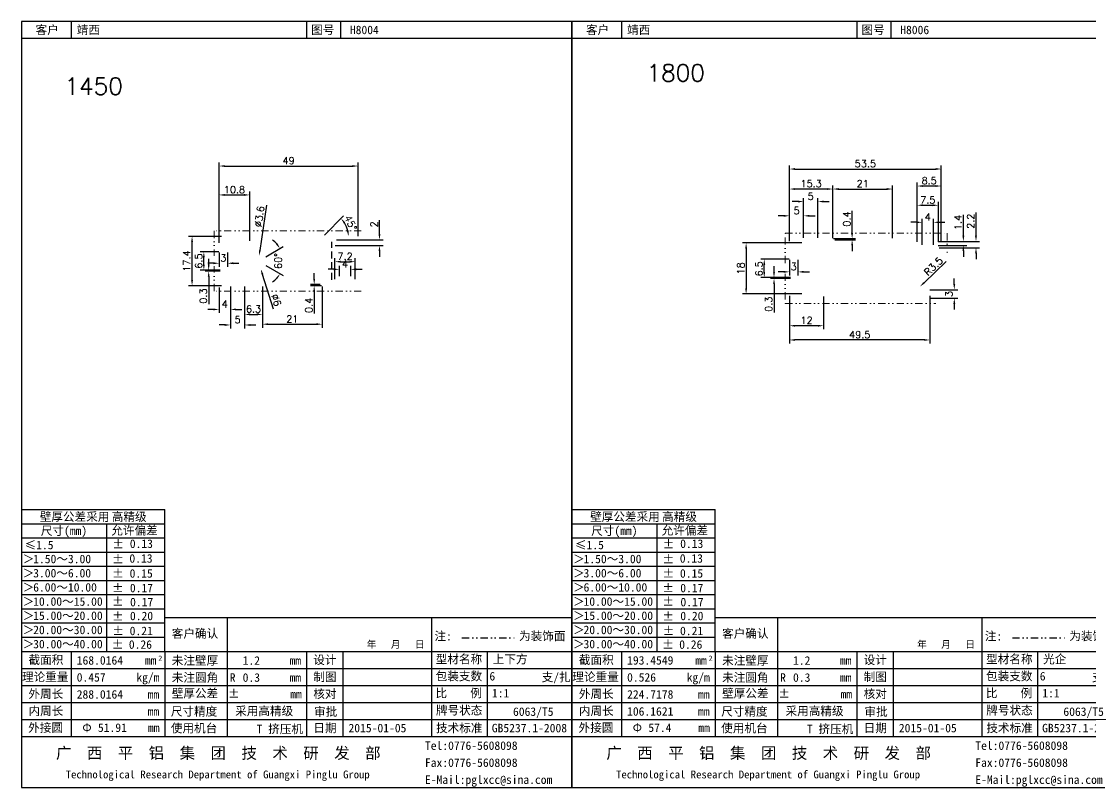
# Model space of a CAD drawing. Header units: millimetres. Extents: x -691 to 1378, y -267 to 296.
# Drawn here: x 20.2 to 397.1, y -266.6 to 3.5 of the extents above; entities that cross this region are included whole.
import ezdxf

# ---------------------------------------------------------------- set-up
doc = ezdxf.new("R2010")
doc.units = ezdxf.units.MM
doc.header["$MEASUREMENT"] = 0
doc.linetypes.add('DASHED', pattern=[0.75, 0.5, -0.25])
doc.linetypes.add('DIVIDEX2', pattern=[63.5, 25.4, -12.7, 0, -12.7, 0, -12.7])
doc.layers.add('DIM', color=1, linetype='Continuous')
doc.layers.add('图层1', color=4, linetype='DIVIDEX2', lineweight=15)
doc.styles.add('LT2.5', font='SimSun.ttf', dxfattribs={"height": 2.5})
doc.styles.add('LT3', font='SimSun.ttf', dxfattribs={"height": 3})
doc.styles.add('LT4', font='SimSun.ttf', dxfattribs={"height": 4})
doc.styles.get("Standard").update_dxf_attribs({"font": 'txt', "bigfont": 'gbcbig.shx'})
doc.dimstyles.new('ISO-25', dxfattribs={"dimtxt": 2.5, "dimasz": 2, "dimexe": 1.25, "dimexo": 0.625, "dimtad": 1, "dimdsep": 46, "dimtxsty": 'Standard', "dimcen": 0, "dimadec": 0, "dimazin": 0, "dimtfac": 1, "dimtofl": 0, "dimtmove": 0, "dimatfit": 3, "dimfxl": 1, "dimarcsym": 0})

# ---------------------------------------------------------------- blocks, each defined once
blk = doc.blocks.new('1')
for p, q in [((195.97, 278.63), (1.97, 278.63)), ((1.97, 278.63), (1.97, 8.51)), ((19.47, 278.63), (19.47, 272.63)), ((102.47, 278.63), (102.47, 272.63)), ((114.43, 278.63), (114.43, 272.63)), ((195.97, 8.51), (195.97, 278.63)), ((195.97, 272.63), (1.97, 272.63)), ((52.47, 68.51), (195.97, 68.51)), ((74.47, 68.51), (74.47, 26.51)), ((146.47, 68.51), (146.47, 26.51)), ((1.97, 56.51), (195.97, 56.51)), ((19.47, 56.51), (19.47, 26.51)), ((52.47, 56.51), (52.47, 26.51)), ((102.47, 56.51), (102.47, 26.51)), ((115.27, 56.51), (115.27, 26.51)), ((166.13, 56.51), (166.13, 26.51)), ((1.97, 50.51), (195.97, 50.51)), ((1.97, 44.51), (195.97, 44.51)), ((1.97, 38.51), (195.97, 38.51)), ((1.97, 32.51), (195.97, 32.51)), ((1.97, 26.51), (195.97, 26.51)), ((1.97, 8.51), (195.97, 8.51))]:
    blk.add_line(p, q)
at = {"ltscale": 0.1}
for p, q in [((1.96, 106.55), (52.47, 106.55)), ((52.47, 56.55), (52.47, 106.55)), ((1.96, 101.55), (52.47, 101.55)), ((31.98, 101.55), (31.98, 56.55)), ((1.96, 96.55), (52.47, 96.55)), ((1.96, 91.55), (52.47, 91.55)), ((1.96, 86.55), (52.47, 86.55)), ((1.97, 86.55), (52.47, 86.55)), ((1.97, 81.55), (52.47, 81.55)), ((1.97, 76.55), (52.47, 76.55)), ((1.97, 71.55), (52.47, 71.55)), ((1.97, 66.55), (52.47, 66.55)), ((1.97, 61.55), (52.47, 61.55))]:
    blk.add_line(p, q, dxfattribs=at)
at = {"linetype": 'DIVIDEX2', "ltscale": 0.1}
blk.add_line((157.27, 61.3), (175.68, 61.3), dxfattribs=at)
for s, height, style, p in [('客户', 3, 'LT3', (6.97, 274.13)), ('图号', 3, 'LT3', (104.1, 274.13)), ('客户确认', 3, 'LT3', (54.97, 61.32)), ('年   月   日', 2.5, 'LT3', (123.69, 57.75)), ('截面积', 3, 'LT3', (4.47, 52.05)), ('mm', 3, 'LT3', (45.47, 51.88)), ('2', 1.8, 'LT3', (50.23, 53.25)), ('未注壁厚', 3, 'LT3', (54.97, 51.82)), ('mm', 3, 'LT3', (96.47, 51.82)), ('设计', 3, 'LT3', (104.87, 52.05)), ('型材名称', 3, 'LT3', (148.02, 52.29)), ('理论重量', 3, 'LT3', (2.17, 46.05)), ('kg/m', 3, 'LT3', (42.47, 45.88)), ('未注圆角', 3, 'LT3', (54.97, 45.82)), ('制图', 3, 'LT3', (104.87, 46.05)), ('包装支数', 3, 'LT3', (148, 46.29)), ('R', 3, 'LT3', (75.4, 45.82)), ('mm', 3, 'LT3', (96.47, 45.82)), ('外周长', 3, 'LT3', (4.47, 40.05)), ('mm', 3, 'LT3', (46.47, 39.88)), ('壁厚公差', 3, 'LT3', (54.97, 40.26)), ('核对', 3, 'LT3', (104.87, 40.05)), ('比    例', 3, 'LT3', (147.95, 40.32)), ('牌号状态', 3, 'LT3', (148.09, 34.26)), ('内周长', 3, 'LT3', (4.47, 34.05)), ('mm', 3, 'LT3', (46.47, 33.88)), ('外接圆 ', 3, 'LT3', (4.37, 28.14)), ('Φ', 3, 'LT3', (23.45, 28.14)), ('mm', 3, 'LT3', (46.56, 28.14)), ('使用机台', 3, 'LT3', (54.65, 27.95)), ('日期', 3, 'LT3', (104.87, 28.01)), ('技术标准', 3, 'LT3', (148.12, 28.01)), ('GB5237.1-2008', 3, 'LT3', (167.78, 28.01)), ('广  西  平  铝  集  团  技  术  研  发  部', 4, 'LT4', (14.15, 18.71)), ('Tel:0776-5608098', 3, 'LT3', (144.22, 21.82)), ('Fax:0776-5608098', 3, 'LT3', (144.22, 15.82)), ('Technological Research Department of Guangxi Pinglu Group', 2.7638, 'LT2.5', (17.59, 11.77)), ('E-Mail:pglxcc@sina.com', 3, 'LT3', (144.22, 9.82))]:
    blk.add_text(s, height=height, dxfattribs=dict(style=style)).set_placement(p)
at = {"ltscale": 0.1, "style": 'LT3'}
for s, p in [('壁厚公差采用', (8.44, 102.49)), ('高精级', (33.83, 102.49)), ('尺寸(mm)', (8.8, 97.57)), ('允许偏差', (33.65, 97.67)), ('≤1.5', (3.1, 92.55)), ('±', (34.03, 92.82)), ('0.13', (40.18, 93)), ('1.50～3.00', (6.12, 87.62)), ('±', (33.98, 87.55)), ('0.13', (40.05, 87.81)), ('3.00～6.00', (6.12, 82.62)), ('±', (33.96, 82.53)), ('0.15', (40.12, 82.52)), ('6.00～10.00', (6.12, 77.62)), ('±', (33.91, 77.4)), ('0.17', (40.21, 77.39)), ('10.00～15.00', (6.12, 72.62)), ('±', (33.94, 72.61)), ('0.17', (40.28, 72.42)), ('15.00～20.00', (6.12, 67.62)), ('±', (33.92, 67.39)), ('0.20', (40.23, 67.53)), ('20.00～30.00', (6.12, 62.62)), ('±', (34, 62.3)), ('0.21', (40.14, 62.27)), ('30.00～40.00', (6.12, 57.62)), ('±', (33.86, 57.47)), ('0.26', (39.84, 57.46)), ('注:', (147.57, 60.4)), ('为装饰面', (177.39, 60.44)), ('支/扎', (185.36, 45.95)), ('±', (74.8, 40.17)), ('mm', (96.71, 39.96)), ('尺寸精度', (54.64, 33.87)), ('采用高精级', (77.32, 34.01)), ('审批', (105.14, 33.78)), ('6063/T5', (175.26, 33.8)), ('T 挤压机', (84.88, 27.67))]:
    blk.add_text(s, height=3, dxfattribs=at).set_placement(p)
for p in [(2.94, 91.22), (2.94, 86.22), (2.94, 81.22), (2.94, 76.22), (2.94, 71.22), (2.94, 66.22), (2.94, 61.22)]:
    blk.add_text('∧', height=3, rotation=270, dxfattribs=at).set_placement(p)
at = {"style": 'LT3', "flags": 12}
for tag, p in [('客户', (21.47, 274.13)), ('图号', (117.75, 274.13)), ('截面积', (21.47, 51.88)), ('未注壁厚', (79.97, 51.82)), ('设计', (117.27, 52.05)), ('型材名称', (168.13, 52.29)), ('理论重量', (21.47, 45.88)), ('未注圆角', (79.97, 45.82)), ('制图', (117.27, 46.05)), ('包装支数', (166.95, 46.29)), ('外周长', (21.47, 39.88)), ('壁厚公差', (79.97, 40.05)), ('核对', (117.27, 40.05)), ('比例', (167.83, 40.32)), ('内周长', (21.47, 33.88)), ('审批', (117.27, 33.86)), ('外接圆D', (28.95, 28.14)), ('使用机台', (74.87, 27.74)), ('日期', (117.27, 28.01))]:
    blk.add_attdef(tag, p, '', height=3, dxfattribs=at)
blk = doc.blocks.new('*D82')
at = {"layer": 'Defpoints', "color": 0, "transparency": 16777216}
for p in [(80.33, -72.27), (91.33, -72.27), (91.33, -89.67)]:
    blk.add_point(p, dxfattribs=at)
at = {"layer": 'DIM', "color": 0, "lineweight": -2, "transparency": 16777216}
for p, q in [((90.7, -72.27), (79.08, -72.27)), ((80.33, -87.67), (80.33, -74.27)), ((90.7, -89.67), (79.08, -89.67))]:
    blk.add_line(p, q, dxfattribs=at)
at = {"layer": 'DIM', "color": 0, "transparency": 16777216}
for points in [[(80, -74.27), (80.67, -74.27), (80.33, -72.27)], [(80, -87.67), (80.67, -87.67), (80.33, -89.67)]]:
    blk.add_solid(points, dxfattribs=at)
at = {"layer": 'DIM', "color": 0, "transparency": 16777216, "insert": (78.46, -80.97), "char_height": 2.5, "attachment_point": 5, "rotation": 90}
blk.add_mtext('17.4', dxfattribs=at)
blk = doc.blocks.new('*D83')
at = {"layer": 'Defpoints', "color": 0, "transparency": 16777216}
for p in [(138.86, -47.48), (89.86, -75.12), (138.86, -72.87)]:
    blk.add_point(p, dxfattribs=at)
at = {"layer": 'DIM', "color": 0, "lineweight": -2, "transparency": 16777216}
for p, q in [((89.86, -74.5), (89.86, -46.23)), ((91.86, -47.48), (136.86, -47.48)), ((138.86, -72.25), (138.86, -46.23))]:
    blk.add_line(p, q, dxfattribs=at)
at = {"layer": 'DIM', "color": 0, "transparency": 16777216}
for points in [[(91.86, -47.15), (91.86, -47.81), (89.86, -47.48)], [(136.86, -47.15), (136.86, -47.81), (138.86, -47.48)]]:
    blk.add_solid(points, dxfattribs=at)
at = {"layer": 'DIM', "color": 0, "transparency": 16777216, "insert": (114.36, -45.61), "char_height": 2.5, "attachment_point": 5}
blk.add_mtext('49', dxfattribs=at)
blk = doc.blocks.new('*D84')
at = {"layer": 'Defpoints', "color": 0, "transparency": 16777216}
for p in [(100.66, -57.67), (89.86, -74.5), (100.66, -74.5)]:
    blk.add_point(p, dxfattribs=at)
at = {"layer": 'DIM', "color": 0, "lineweight": -2, "transparency": 16777216}
for p, q in [((89.86, -73.87), (89.86, -56.42)), ((100.66, -73.87), (100.66, -56.42)), ((91.86, -57.67), (98.66, -57.67))]:
    blk.add_line(p, q, dxfattribs=at)
at = {"layer": 'DIM', "color": 0, "transparency": 16777216}
for points in [[(91.86, -57.34), (91.86, -58), (89.86, -57.67)], [(98.66, -57.34), (98.66, -58), (100.66, -57.67)]]:
    blk.add_solid(points, dxfattribs=at)
at = {"layer": 'DIM', "color": 0, "transparency": 16777216, "insert": (95.26, -55.8), "char_height": 2.5, "attachment_point": 5}
blk.add_mtext('10.8', dxfattribs=at)
blk = doc.blocks.new('*D85')
at = {"layer": 'Defpoints', "color": 0, "transparency": 16777216}
for p in [(84.49, -77.72), (90.36, -77.72), (90.36, -84.22)]:
    blk.add_point(p, dxfattribs=at)
at = {"layer": 'DIM', "color": 0, "lineweight": -2, "transparency": 16777216}
for p, q in [((89.73, -77.72), (83.24, -77.72)), ((84.49, -82.22), (84.49, -79.72)), ((89.73, -84.22), (83.24, -84.22))]:
    blk.add_line(p, q, dxfattribs=at)
at = {"layer": 'DIM', "color": 0, "transparency": 16777216}
for points in [[(84.16, -79.72), (84.82, -79.72), (84.49, -77.72)], [(84.16, -82.22), (84.82, -82.22), (84.49, -84.22)]]:
    blk.add_solid(points, dxfattribs=at)
at = {"layer": 'DIM', "color": 0, "transparency": 16777216, "insert": (82.62, -80.97), "char_height": 2.5, "attachment_point": 5, "rotation": 90}
blk.add_mtext('6.5', dxfattribs=at)
blk = doc.blocks.new('*D86')
at = {"layer": 'Defpoints', "color": 0, "transparency": 16777216}
for p in [(89.86, -89.67), (93.86, -89.37), (93.86, -98.03)]:
    blk.add_point(p, dxfattribs=at)
at = {"layer": 'DIM', "color": 0, "lineweight": -2, "transparency": 16777216}
for p, q in [((89.86, -90.3), (89.86, -99.28)), ((93.86, -90), (93.86, -99.28)), ((87.86, -98.03), (85.86, -98.03)), ((95.86, -98.03), (97.86, -98.03))]:
    blk.add_line(p, q, dxfattribs=at)
at = {"layer": 'DIM', "color": 0, "transparency": 16777216}
for points in [[(87.86, -97.7), (87.86, -98.36), (89.86, -98.03)], [(95.86, -97.7), (95.86, -98.36), (93.86, -98.03)]]:
    blk.add_solid(points, dxfattribs=at)
at = {"layer": 'DIM', "color": 0, "transparency": 16777216, "insert": (91.86, -96.16), "char_height": 2.5, "attachment_point": 5}
blk.add_mtext('4', dxfattribs=at)
blk = doc.blocks.new('*D87')
at = {"layer": 'Defpoints', "color": 0, "transparency": 16777216}
for p in [(93.86, -89.37), (98.86, -89.37), (98.86, -103.51)]:
    blk.add_point(p, dxfattribs=at)
at = {"layer": 'DIM', "color": 0, "lineweight": -2, "transparency": 16777216}
for p, q in [((93.86, -90), (93.86, -104.76)), ((98.86, -90), (98.86, -104.76)), ((91.86, -103.51), (89.86, -103.51)), ((100.86, -103.51), (102.86, -103.51))]:
    blk.add_line(p, q, dxfattribs=at)
at = {"layer": 'DIM', "color": 0, "transparency": 16777216}
for points in [[(91.86, -103.18), (91.86, -103.85), (93.86, -103.51)], [(100.86, -103.18), (100.86, -103.85), (98.86, -103.51)]]:
    blk.add_solid(points, dxfattribs=at)
at = {"layer": 'DIM', "color": 0, "transparency": 16777216, "insert": (96.36, -101.64), "char_height": 2.5, "attachment_point": 5}
blk.add_mtext('5', dxfattribs=at)
blk = doc.blocks.new('*D88')
at = {"layer": 'Defpoints', "color": 0, "transparency": 16777216}
for p in [(98.86, -89.37), (105.16, -89.27), (105.16, -99.79)]:
    blk.add_point(p, dxfattribs=at)
at = {"layer": 'DIM', "color": 0, "lineweight": -2, "transparency": 16777216}
for p, q in [((98.86, -90), (98.86, -101.04)), ((105.16, -89.9), (105.16, -101.04)), ((100.86, -99.79), (103.16, -99.79))]:
    blk.add_line(p, q, dxfattribs=at)
at = {"layer": 'DIM', "color": 0, "transparency": 16777216}
for points in [[(100.86, -99.46), (100.86, -100.13), (98.86, -99.79)], [(103.16, -99.46), (103.16, -100.13), (105.16, -99.79)]]:
    blk.add_solid(points, dxfattribs=at)
at = {"layer": 'DIM', "color": 0, "transparency": 16777216, "insert": (102.01, -97.92), "char_height": 2.5, "attachment_point": 5}
blk.add_mtext('6.3', dxfattribs=at)
blk = doc.blocks.new('*D89')
at = {"layer": 'Defpoints', "color": 0, "transparency": 16777216}
for p in [(105.16, -89.27), (126.16, -89.27), (126.16, -103.24)]:
    blk.add_point(p, dxfattribs=at)
at = {"layer": 'DIM', "color": 0, "lineweight": -2, "transparency": 16777216}
for p, q in [((105.16, -89.9), (105.16, -104.49)), ((126.16, -89.9), (126.16, -104.49)), ((107.16, -103.24), (124.16, -103.24))]:
    blk.add_line(p, q, dxfattribs=at)
at = {"layer": 'DIM', "color": 0, "transparency": 16777216}
for points in [[(107.16, -102.9), (107.16, -103.57), (105.16, -103.24)], [(124.16, -102.9), (124.16, -103.57), (126.16, -103.24)]]:
    blk.add_solid(points, dxfattribs=at)
at = {"layer": 'DIM', "color": 0, "transparency": 16777216, "insert": (115.66, -101.36), "char_height": 2.5, "attachment_point": 5}
blk.add_mtext('21', dxfattribs=at)
blk = doc.blocks.new('*D90')
at = {"layer": 'Defpoints', "color": 0, "transparency": 16777216}
for p in [(123.38, -89.67), (126.16, -89.27), (126.56, -89.67)]:
    blk.add_point(p, dxfattribs=at)
at = {"layer": 'DIM', "color": 0, "lineweight": -2, "transparency": 16777216}
for p, q in [((123.38, -87.27), (123.38, -85.27)), ((125.53, -89.27), (122.13, -89.27)), ((125.93, -89.67), (122.13, -89.67)), ((123.38, -91.67), (123.38, -99.51))]:
    blk.add_line(p, q, dxfattribs=at)
at = {"layer": 'DIM', "color": 0, "transparency": 16777216}
for points in [[(123.05, -87.27), (123.71, -87.27), (123.38, -89.27)], [(123.05, -91.67), (123.71, -91.67), (123.38, -89.67)]]:
    blk.add_solid(points, dxfattribs=at)
at = {"layer": 'DIM', "color": 0, "transparency": 16777216, "insert": (121.5, -96.59), "char_height": 2.5, "attachment_point": 5, "rotation": 90}
blk.add_mtext('0.4', dxfattribs=at)
blk = doc.blocks.new('*D91')
at = {"layer": 'Defpoints', "color": 0, "transparency": 16777216}
for p in [(135.16, -69.97), (126.16, -72.67), (126.56, -72.27), (126.56, -72.27), (138.56, -72.27)]:
    blk.add_point(p, dxfattribs=at)
at = {"layer": 'DIM', "color": 0, "lineweight": -2, "transparency": 16777216}
blk.add_line((127, -71.83), (133.73, -65.09), dxfattribs=at)
blk.add_arc((126.56, -72.27), 8.9, 12.8986, 32.1014, dxfattribs=at)
at = {"layer": 'DIM', "color": 0, "transparency": 16777216}
for points in [[(133.84, -67.75), (134.36, -67.33), (132.85, -65.98)], [(135.57, -70.25), (134.9, -70.32), (135.46, -72.27)]]:
    blk.add_solid(points, dxfattribs=at)
at = {"layer": 'DIM', "color": 0, "transparency": 16777216, "insert": (136.24, -67.55), "char_height": 2.5, "attachment_point": 5, "rotation": 296.0063}
blk.add_mtext('45°', dxfattribs=at)
blk = doc.blocks.new('*D92')
at = {"layer": 'Defpoints', "color": 0, "transparency": 16777216}
for p in [(137.86, -81.2), (130.66, -87.97), (137.86, -87.97)]:
    blk.add_point(p, dxfattribs=at)
at = {"layer": 'DIM', "color": 0, "lineweight": -2, "transparency": 16777216}
for p, q in [((130.66, -87.35), (130.66, -79.95)), ((132.66, -81.2), (135.86, -81.2)), ((137.86, -87.35), (137.86, -79.95))]:
    blk.add_line(p, q, dxfattribs=at)
at = {"layer": 'DIM', "color": 0, "transparency": 16777216}
for points in [[(132.66, -80.87), (132.66, -81.54), (130.66, -81.2)], [(135.86, -80.87), (135.86, -81.54), (137.86, -81.2)]]:
    blk.add_solid(points, dxfattribs=at)
at = {"layer": 'DIM', "color": 0, "transparency": 16777216, "insert": (134.26, -79.33), "char_height": 2.5, "attachment_point": 5}
blk.add_mtext('7.2', dxfattribs=at)
blk = doc.blocks.new('*D93')
at = {"layer": 'Defpoints', "color": 0, "transparency": 16777216}
for p in [(136.26, -83.89), (132.26, -86.87), (136.26, -86.87)]:
    blk.add_point(p, dxfattribs=at)
at = {"layer": 'DIM', "color": 0, "lineweight": -2, "transparency": 16777216}
for p, q in [((132.26, -86.25), (132.26, -82.64)), ((136.26, -86.25), (136.26, -82.64)), ((130.26, -83.89), (128.26, -83.89)), ((138.26, -83.89), (140.26, -83.89))]:
    blk.add_line(p, q, dxfattribs=at)
at = {"layer": 'DIM', "color": 0, "transparency": 16777216}
for points in [[(130.26, -83.55), (130.26, -84.22), (132.26, -83.89)], [(138.26, -83.55), (138.26, -84.22), (136.26, -83.89)]]:
    blk.add_solid(points, dxfattribs=at)
at = {"layer": 'DIM', "color": 0, "transparency": 16777216, "insert": (134.26, -82.01), "char_height": 2.5, "attachment_point": 5}
blk.add_mtext('4', dxfattribs=at)
blk = doc.blocks.new('*D94')
at = {"layer": 'Defpoints', "color": 0, "transparency": 16777216}
for p in [(295.92, -74.57), (275.63, -92.57), (295.92, -92.57)]:
    blk.add_point(p, dxfattribs=at)
at = {"layer": 'DIM', "color": 0, "lineweight": -2, "transparency": 16777216}
for p, q in [((295.3, -74.57), (274.38, -74.57)), ((275.63, -76.57), (275.63, -90.57)), ((295.3, -92.57), (274.38, -92.57))]:
    blk.add_line(p, q, dxfattribs=at)
at = {"layer": 'DIM', "color": 0, "transparency": 16777216}
for points in [[(275.3, -76.57), (275.97, -76.57), (275.63, -74.57)], [(275.3, -90.57), (275.97, -90.57), (275.63, -92.57)]]:
    blk.add_solid(points, dxfattribs=at)
at = {"layer": 'DIM', "color": 0, "transparency": 16777216, "insert": (273.76, -83.57), "char_height": 2.5, "attachment_point": 5, "rotation": 90}
blk.add_mtext('18', dxfattribs=at)
blk = doc.blocks.new('*D95')
at = {"layer": 'Defpoints', "color": 0, "transparency": 16777216}
for p in [(282.02, -80.32), (291.42, -80.32), (291.42, -86.82)]:
    blk.add_point(p, dxfattribs=at)
at = {"layer": 'DIM', "color": 0, "lineweight": -2, "transparency": 16777216}
for p, q in [((290.8, -80.32), (280.77, -80.32)), ((282.02, -84.82), (282.02, -82.32)), ((290.8, -86.82), (280.77, -86.82))]:
    blk.add_line(p, q, dxfattribs=at)
at = {"layer": 'DIM', "color": 0, "transparency": 16777216}
for points in [[(281.69, -82.32), (282.36, -82.32), (282.02, -80.32)], [(281.69, -84.82), (282.36, -84.82), (282.02, -86.82)]]:
    blk.add_solid(points, dxfattribs=at)
at = {"layer": 'DIM', "color": 0, "transparency": 16777216, "insert": (280.15, -83.7), "char_height": 2.5, "attachment_point": 5, "rotation": 90}
blk.add_mtext('6.5', dxfattribs=at)
blk = doc.blocks.new('*D96')
at = {"layer": 'Defpoints', "color": 0, "transparency": 16777216}
for p in [(344.42, -48.53), (290.92, -74.57), (344.42, -74.57)]:
    blk.add_point(p, dxfattribs=at)
at = {"layer": 'DIM', "color": 0, "lineweight": -2, "transparency": 16777216}
for p, q in [((290.92, -73.95), (290.92, -47.28)), ((292.92, -48.53), (342.42, -48.53)), ((344.42, -73.95), (344.42, -47.28))]:
    blk.add_line(p, q, dxfattribs=at)
at = {"layer": 'DIM', "color": 0, "transparency": 16777216}
for points in [[(292.92, -48.19), (292.92, -48.86), (290.92, -48.53)], [(342.42, -48.19), (342.42, -48.86), (344.42, -48.53)]]:
    blk.add_solid(points, dxfattribs=at)
at = {"layer": 'DIM', "color": 0, "transparency": 16777216, "insert": (317.67, -46.65), "char_height": 2.5, "attachment_point": 5}
blk.add_mtext('53.5', dxfattribs=at)
blk = doc.blocks.new('*D97')
at = {"layer": 'Defpoints', "color": 0, "transparency": 16777216}
for p in [(343.42, -61.31), (335.92, -74.77), (343.42, -74.77)]:
    blk.add_point(p, dxfattribs=at)
at = {"layer": 'DIM', "color": 0, "lineweight": -2, "transparency": 16777216}
for p, q in [((335.92, -74.15), (335.92, -60.06)), ((343.42, -74.15), (343.42, -60.06)), ((337.92, -61.31), (341.42, -61.31))]:
    blk.add_line(p, q, dxfattribs=at)
at = {"layer": 'DIM', "color": 0, "transparency": 16777216}
for points in [[(337.92, -60.98), (337.92, -61.64), (335.92, -61.31)], [(341.42, -60.98), (341.42, -61.64), (343.42, -61.31)]]:
    blk.add_solid(points, dxfattribs=at)
at = {"layer": 'DIM', "color": 0, "transparency": 16777216, "insert": (339.67, -59.44), "char_height": 2.5, "attachment_point": 5}
blk.add_mtext('7.5', dxfattribs=at)
blk = doc.blocks.new('*D98')
at = {"layer": 'Defpoints', "color": 0, "transparency": 16777216}
for p in [(341.67, -67.32), (337.67, -75.87), (341.67, -75.87)]:
    blk.add_point(p, dxfattribs=at)
at = {"layer": 'DIM', "color": 0, "lineweight": -2, "transparency": 16777216}
for p, q in [((335.67, -67.32), (333.67, -67.32)), ((337.67, -75.25), (337.67, -66.07)), ((341.67, -75.25), (341.67, -66.07)), ((343.67, -67.32), (345.67, -67.32))]:
    blk.add_line(p, q, dxfattribs=at)
at = {"layer": 'DIM', "color": 0, "transparency": 16777216}
for points in [[(335.67, -66.98), (335.67, -67.65), (337.67, -67.32)], [(343.67, -66.98), (343.67, -67.65), (341.67, -67.32)]]:
    blk.add_solid(points, dxfattribs=at)
at = {"layer": 'DIM', "color": 0, "transparency": 16777216, "insert": (339.67, -65.44), "char_height": 2.5, "attachment_point": 5}
blk.add_mtext('4', dxfattribs=at)
blk = doc.blocks.new('*D99')
at = {"layer": 'Defpoints', "color": 0, "transparency": 16777216}
for p in [(342.75, -74.07), (352.21, -74.07), (342.75, -75.47)]:
    blk.add_point(p, dxfattribs=at)
at = {"layer": 'DIM', "color": 0, "lineweight": -2, "transparency": 16777216}
for p, q in [((352.21, -72.07), (352.21, -64.65)), ((343.37, -74.07), (353.46, -74.07)), ((343.37, -75.47), (353.46, -75.47)), ((352.21, -77.47), (352.21, -79.47))]:
    blk.add_line(p, q, dxfattribs=at)
at = {"layer": 'DIM', "color": 0, "transparency": 16777216}
for points in [[(351.88, -72.07), (352.54, -72.07), (352.21, -74.07)], [(351.88, -77.47), (352.54, -77.47), (352.21, -75.47)]]:
    blk.add_solid(points, dxfattribs=at)
at = {"layer": 'DIM', "color": 0, "transparency": 16777216, "insert": (350.33, -67.36), "char_height": 2.5, "attachment_point": 5, "rotation": 90}
blk.add_mtext('1.4', dxfattribs=at)
blk = doc.blocks.new('*D100')
at = {"layer": 'Defpoints', "color": 0, "transparency": 16777216}
for p in [(343.1, -74.07), (356.67, -74.07), (343.1, -76.27)]:
    blk.add_point(p, dxfattribs=at)
at = {"layer": 'DIM', "color": 0, "lineweight": -2, "transparency": 16777216}
for p, q in [((356.67, -72.07), (356.67, -63.82)), ((343.72, -74.07), (357.92, -74.07)), ((343.72, -76.27), (357.92, -76.27)), ((356.67, -78.27), (356.67, -80.27))]:
    blk.add_line(p, q, dxfattribs=at)
at = {"layer": 'DIM', "color": 0, "transparency": 16777216}
for points in [[(356.33, -72.07), (357, -72.07), (356.67, -74.07)], [(356.33, -78.27), (357, -78.27), (356.67, -76.27)]]:
    blk.add_solid(points, dxfattribs=at)
at = {"layer": 'DIM', "color": 0, "transparency": 16777216, "insert": (354.79, -66.95), "char_height": 2.5, "attachment_point": 5, "rotation": 90}
blk.add_mtext('2.2', dxfattribs=at)
blk = doc.blocks.new('*D101')
at = {"layer": 'Defpoints', "color": 0, "transparency": 16777216}
for p in [(339.77, -91.07), (339.77, -94.07), (349.02, -94.07)]:
    blk.add_point(p, dxfattribs=at)
at = {"layer": 'DIM', "color": 0, "lineweight": -2, "transparency": 16777216}
for p, q in [((349.02, -89.07), (349.02, -87.07)), ((340.4, -91.07), (350.27, -91.07)), ((340.4, -94.07), (350.27, -94.07)), ((349.02, -96.07), (349.02, -98.07))]:
    blk.add_line(p, q, dxfattribs=at)
at = {"layer": 'DIM', "color": 0, "transparency": 16777216}
for points in [[(348.68, -89.07), (349.35, -89.07), (349.02, -91.07)], [(348.68, -96.07), (349.35, -96.07), (349.02, -94.07)]]:
    blk.add_solid(points, dxfattribs=at)
at = {"layer": 'DIM', "color": 0, "transparency": 16777216, "insert": (347.14, -92.57), "char_height": 2.5, "attachment_point": 5, "rotation": 90}
blk.add_mtext('3', dxfattribs=at)
blk = doc.blocks.new('*D102')
at = {"layer": 'Defpoints', "color": 0, "transparency": 16777216}
for p in [(290.92, -92.57), (340.42, -92.57), (290.92, -108.8)]:
    blk.add_point(p, dxfattribs=at)
at = {"layer": 'DIM', "color": 0, "lineweight": -2, "transparency": 16777216}
for p, q in [((290.92, -93.2), (290.92, -110.05)), ((340.42, -93.2), (340.42, -110.05)), ((338.42, -108.8), (292.92, -108.8))]:
    blk.add_line(p, q, dxfattribs=at)
at = {"layer": 'DIM', "color": 0, "transparency": 16777216}
for points in [[(292.92, -108.46), (292.92, -109.13), (290.92, -108.8)], [(338.42, -108.46), (338.42, -109.13), (340.42, -108.8)]]:
    blk.add_solid(points, dxfattribs=at)
at = {"layer": 'DIM', "color": 0, "transparency": 16777216, "insert": (315.67, -106.92), "char_height": 2.5, "attachment_point": 5}
blk.add_mtext('49.5', dxfattribs=at)
blk = doc.blocks.new('*D103')
at = {"layer": 'Defpoints', "color": 0, "transparency": 16777216}
for p in [(290.92, -93.2), (302.92, -92.87), (290.92, -103.79)]:
    blk.add_point(p, dxfattribs=at)
at = {"layer": 'DIM', "color": 0, "lineweight": -2, "transparency": 16777216}
for p, q in [((290.92, -93.82), (290.92, -105.04)), ((302.92, -93.5), (302.92, -105.04)), ((300.92, -103.79), (292.92, -103.79))]:
    blk.add_line(p, q, dxfattribs=at)
at = {"layer": 'DIM', "color": 0, "transparency": 16777216}
for points in [[(292.92, -103.45), (292.92, -104.12), (290.92, -103.79)], [(300.92, -103.45), (300.92, -104.12), (302.92, -103.79)]]:
    blk.add_solid(points, dxfattribs=at)
at = {"layer": 'DIM', "color": 0, "transparency": 16777216, "insert": (296.92, -101.91), "char_height": 2.5, "attachment_point": 5}
blk.add_mtext('12', dxfattribs=at)
blk = doc.blocks.new('*D104')
at = {"layer": 'Defpoints', "color": 0, "transparency": 16777216}
for p in [(295.92, -65.03), (290.92, -73.07), (295.92, -73.37)]:
    blk.add_point(p, dxfattribs=at)
at = {"layer": 'DIM', "color": 0, "lineweight": -2, "transparency": 16777216}
for p, q in [((290.92, -72.45), (290.92, -63.78)), ((295.92, -72.75), (295.92, -63.78)), ((288.92, -65.03), (286.92, -65.03)), ((297.92, -65.03), (299.92, -65.03))]:
    blk.add_line(p, q, dxfattribs=at)
at = {"layer": 'DIM', "color": 0, "transparency": 16777216}
for points in [[(288.92, -64.7), (288.92, -65.37), (290.92, -65.03)], [(297.92, -64.7), (297.92, -65.37), (295.92, -65.03)]]:
    blk.add_solid(points, dxfattribs=at)
at = {"layer": 'DIM', "color": 0, "transparency": 16777216, "insert": (293.42, -63.16), "char_height": 2.5, "attachment_point": 5}
blk.add_mtext('5', dxfattribs=at)
blk = doc.blocks.new('*D105')
at = {"layer": 'Defpoints', "color": 0, "transparency": 16777216}
for p in [(300.92, -60), (295.92, -73.37), (300.92, -73.37)]:
    blk.add_point(p, dxfattribs=at)
at = {"layer": 'DIM', "color": 0, "lineweight": -2, "transparency": 16777216}
for p, q in [((293.92, -60), (291.92, -60)), ((295.92, -72.75), (295.92, -58.75)), ((300.92, -72.75), (300.92, -58.75)), ((302.92, -60), (304.92, -60))]:
    blk.add_line(p, q, dxfattribs=at)
at = {"layer": 'DIM', "color": 0, "transparency": 16777216}
for points in [[(293.92, -59.67), (293.92, -60.33), (295.92, -60)], [(302.92, -59.67), (302.92, -60.33), (300.92, -60)]]:
    blk.add_solid(points, dxfattribs=at)
at = {"layer": 'DIM', "color": 0, "transparency": 16777216, "insert": (298.42, -58.13), "char_height": 2.5, "attachment_point": 5}
blk.add_mtext('5', dxfattribs=at)
blk = doc.blocks.new('*D106')
at = {"layer": 'Defpoints', "color": 0, "transparency": 16777216}
for p in [(290.92, -55.58), (290.92, -73.47), (306.22, -73.47)]:
    blk.add_point(p, dxfattribs=at)
at = {"layer": 'DIM', "color": 0, "lineweight": -2, "transparency": 16777216}
for p, q in [((290.92, -72.85), (290.92, -54.33)), ((304.22, -55.58), (292.92, -55.58)), ((306.22, -72.85), (306.22, -54.33))]:
    blk.add_line(p, q, dxfattribs=at)
at = {"layer": 'DIM', "color": 0, "transparency": 16777216}
for points in [[(292.92, -55.25), (292.92, -55.92), (290.92, -55.58)], [(304.22, -55.25), (304.22, -55.92), (306.22, -55.58)]]:
    blk.add_solid(points, dxfattribs=at)
at = {"layer": 'DIM', "color": 0, "transparency": 16777216, "insert": (298.57, -53.71), "char_height": 2.5, "attachment_point": 5}
blk.add_mtext('15.3', dxfattribs=at)
blk = doc.blocks.new('*D107')
at = {"layer": 'Defpoints', "color": 0, "transparency": 16777216}
for p in [(305.82, -73.07), (306.22, -73.47), (313, -73.07)]:
    blk.add_point(p, dxfattribs=at)
at = {"layer": 'DIM', "color": 0, "lineweight": -2, "transparency": 16777216}
for p, q in [((313, -71.07), (313, -63.24)), ((306.45, -73.07), (314.25, -73.07)), ((306.85, -73.47), (314.25, -73.47)), ((313, -75.47), (313, -77.47))]:
    blk.add_line(p, q, dxfattribs=at)
at = {"layer": 'DIM', "color": 0, "transparency": 16777216}
for points in [[(312.67, -71.07), (313.33, -71.07), (313, -73.07)], [(312.67, -75.47), (313.33, -75.47), (313, -73.47)]]:
    blk.add_solid(points, dxfattribs=at)
at = {"layer": 'DIM', "color": 0, "transparency": 16777216, "insert": (311.13, -66.15), "char_height": 2.5, "attachment_point": 5, "rotation": 90}
blk.add_mtext('0.4', dxfattribs=at)
blk = doc.blocks.new('*D108')
at = {"layer": 'Defpoints', "color": 0, "transparency": 16777216}
for p in [(327.22, -55.58), (306.22, -73.47), (327.22, -73.47)]:
    blk.add_point(p, dxfattribs=at)
at = {"layer": 'DIM', "color": 0, "lineweight": -2, "transparency": 16777216}
for p, q in [((306.22, -72.85), (306.22, -54.33)), ((308.22, -55.58), (325.22, -55.58)), ((327.22, -72.85), (327.22, -54.33))]:
    blk.add_line(p, q, dxfattribs=at)
at = {"layer": 'DIM', "color": 0, "transparency": 16777216}
for points in [[(308.22, -55.25), (308.22, -55.92), (306.22, -55.58)], [(325.22, -55.25), (325.22, -55.92), (327.22, -55.58)]]:
    blk.add_solid(points, dxfattribs=at)
at = {"layer": 'DIM', "color": 0, "transparency": 16777216, "insert": (316.72, -53.71), "char_height": 2.5, "attachment_point": 5}
blk.add_mtext('21', dxfattribs=at)
blk = doc.blocks.new('*D109')
at = {"layer": 'Defpoints', "color": 0, "transparency": 16777216}
for p in [(336.9, -89.99), (339.42, -87.57)]:
    blk.add_point(p, dxfattribs=at)
at = {"layer": 'DIM', "color": 0, "lineweight": -2, "transparency": 16777216}
blk.add_line((346.1, -81.17), (338.34, -88.61), dxfattribs=at)
at = {"layer": 'DIM', "color": 0, "transparency": 16777216}
blk.add_solid([(338.11, -88.37), (338.57, -88.85), (336.9, -89.99)], dxfattribs=at)
at = {"layer": 'DIM', "color": 0, "transparency": 16777216, "insert": (341.65, -82.84), "char_height": 2.5, "attachment_point": 5, "rotation": 43.7691}
blk.add_mtext('R3.5', dxfattribs=at)
blk = doc.blocks.new('*D110')
at = {"layer": 'Defpoints', "color": 0, "transparency": 16777216}
for p in [(335.92, -54.52), (335.92, -74.77), (344.42, -74.67)]:
    blk.add_point(p, dxfattribs=at)
at = {"layer": 'DIM', "color": 0, "lineweight": -2, "transparency": 16777216}
for p, q in [((335.92, -74.15), (335.92, -53.27)), ((342.42, -54.52), (337.92, -54.52)), ((344.42, -74.05), (344.42, -53.27))]:
    blk.add_line(p, q, dxfattribs=at)
at = {"layer": 'DIM', "color": 0, "transparency": 16777216}
for points in [[(337.92, -54.19), (337.92, -54.86), (335.92, -54.52)], [(342.42, -54.19), (342.42, -54.86), (344.42, -54.52)]]:
    blk.add_solid(points, dxfattribs=at)
at = {"layer": 'DIM', "color": 0, "transparency": 16777216, "insert": (340.17, -52.65), "char_height": 2.5, "attachment_point": 5}
blk.add_mtext('8.5', dxfattribs=at)
blk = doc.blocks.new('*D116')
at = {"layer": 'Defpoints', "color": 0, "transparency": 16777216}
for p in [(290.92, -79.97), (293.92, -79.97), (290.92, -84.79)]:
    blk.add_point(p, dxfattribs=at)
at = {"layer": 'DIM', "color": 0, "lineweight": -2, "transparency": 16777216}
for p, q in [((290.92, -80.6), (290.92, -86.04)), ((293.92, -80.6), (293.92, -86.04)), ((288.92, -84.79), (286.92, -84.79)), ((295.92, -84.79), (297.92, -84.79))]:
    blk.add_line(p, q, dxfattribs=at)
at = {"layer": 'DIM', "color": 0, "transparency": 16777216}
for points in [[(288.92, -84.45), (288.92, -85.12), (290.92, -84.79)], [(295.92, -84.45), (295.92, -85.12), (293.92, -84.79)]]:
    blk.add_solid(points, dxfattribs=at)
at = {"layer": 'DIM', "color": 0, "transparency": 16777216, "insert": (292.42, -82.91), "char_height": 2.5, "attachment_point": 5}
blk.add_mtext('3', dxfattribs=at)
blk = doc.blocks.new('*D117')
at = {"layer": 'Defpoints', "color": 0, "transparency": 16777216}
for p in [(89.86, -77.37), (92.86, -77.37), (89.86, -81.75)]:
    blk.add_point(p, dxfattribs=at)
at = {"layer": 'DIM', "color": 0, "lineweight": -2, "transparency": 16777216}
for p, q in [((89.86, -78), (89.86, -83)), ((92.86, -78), (92.86, -83)), ((87.86, -81.75), (85.86, -81.75)), ((94.86, -81.75), (96.86, -81.75))]:
    blk.add_line(p, q, dxfattribs=at)
at = {"layer": 'DIM', "color": 0, "transparency": 16777216}
for points in [[(87.86, -81.41), (87.86, -82.08), (89.86, -81.75)], [(94.86, -81.41), (94.86, -82.08), (92.86, -81.75)]]:
    blk.add_solid(points, dxfattribs=at)
at = {"layer": 'DIM', "color": 0, "transparency": 16777216, "insert": (91.36, -79.87), "char_height": 2.5, "attachment_point": 5}
blk.add_mtext('3', dxfattribs=at)
blk = doc.blocks.new('*D118')
at = {"layer": 'Defpoints', "color": 0, "transparency": 16777216}
for p in [(86.19, -84.52), (90.86, -84.22), (90.86, -84.52)]:
    blk.add_point(p, dxfattribs=at)
at = {"layer": 'DIM', "color": 0, "lineweight": -2, "transparency": 16777216}
for p, q in [((86.19, -82.22), (86.19, -80.22)), ((90.23, -84.22), (84.94, -84.22)), ((90.23, -84.52), (84.94, -84.52)), ((86.19, -86.52), (86.19, -96.23))]:
    blk.add_line(p, q, dxfattribs=at)
at = {"layer": 'DIM', "color": 0, "transparency": 16777216}
for points in [[(85.86, -82.22), (86.53, -82.22), (86.19, -84.22)], [(85.86, -86.52), (86.53, -86.52), (86.19, -84.52)]]:
    blk.add_solid(points, dxfattribs=at)
at = {"layer": 'DIM', "color": 0, "transparency": 16777216, "insert": (84.32, -93.31), "char_height": 2.5, "attachment_point": 5, "rotation": 90}
blk.add_mtext('0.3', dxfattribs=at)
blk = doc.blocks.new('*D119')
at = {"layer": 'Defpoints', "color": 0, "transparency": 16777216}
for p in [(285.47, -87.12), (291.92, -86.82), (291.92, -87.12)]:
    blk.add_point(p, dxfattribs=at)
at = {"layer": 'DIM', "color": 0, "lineweight": -2, "transparency": 16777216}
for p, q in [((285.47, -84.82), (285.47, -82.82)), ((291.3, -86.82), (284.22, -86.82)), ((291.3, -87.12), (284.22, -87.12)), ((285.47, -89.12), (285.47, -99.13))]:
    blk.add_line(p, q, dxfattribs=at)
at = {"layer": 'DIM', "color": 0, "transparency": 16777216}
for points in [[(285.14, -84.82), (285.81, -84.82), (285.47, -86.82)], [(285.14, -89.12), (285.81, -89.12), (285.47, -87.12)]]:
    blk.add_solid(points, dxfattribs=at)
at = {"layer": 'DIM', "color": 0, "transparency": 16777216, "insert": (283.6, -96.21), "char_height": 2.5, "attachment_point": 5, "rotation": 90}
blk.add_mtext('0.3', dxfattribs=at)
blk = doc.blocks.new('*D163')
at = {"layer": 'Defpoints', "color": 0, "transparency": 16777216}
for p in [(130.66, -73.47), (146.39, -73.47), (130.16, -75.47)]:
    blk.add_point(p, dxfattribs=at)
at = {"layer": 'DIM', "color": 0, "lineweight": -2, "transparency": 16777216}
for p, q in [((146.39, -71.47), (146.39, -66.56)), ((131.28, -73.47), (147.64, -73.47)), ((130.78, -75.47), (147.64, -75.47)), ((146.39, -77.47), (146.39, -79.47))]:
    blk.add_line(p, q, dxfattribs=at)
at = {"layer": 'DIM', "color": 0, "transparency": 16777216}
for points in [[(146.06, -71.47), (146.73, -71.47), (146.39, -73.47)], [(146.06, -77.47), (146.73, -77.47), (146.39, -75.47)]]:
    blk.add_solid(points, dxfattribs=at)
at = {"layer": 'DIM', "color": 0, "transparency": 16777216, "insert": (144.52, -68.01), "char_height": 2.5, "attachment_point": 5, "rotation": 90}
blk.add_mtext('2', dxfattribs=at)
blk = doc.blocks.new('*D215')
at = {"layer": 'Defpoints', "color": 0, "transparency": 16777216}
for p in [(103.39, -82.75), (103.92, -79.19)]:
    blk.add_point(p, dxfattribs=at)
at = {"layer": 'DIM', "color": 0, "lineweight": -2, "transparency": 16777216}
blk.add_line((106.55, -61.23), (104.21, -77.21), dxfattribs=at)
at = {"layer": 'DIM', "color": 0, "transparency": 16777216}
blk.add_solid([(103.88, -77.16), (104.54, -77.26), (103.92, -79.19)], dxfattribs=at)
at = {"layer": 'DIM', "color": 0, "transparency": 16777216, "insert": (104.06, -65.29), "char_height": 2.5, "attachment_point": 5, "rotation": 81.6675}
blk.add_mtext('∅3.6', dxfattribs=at)
blk = doc.blocks.new('*D216')
at = {"layer": 'Defpoints', "color": 0, "transparency": 16777216}
for p in [(102.75, -78.11), (104.57, -83.83)]:
    blk.add_point(p, dxfattribs=at)
at = {"layer": 'DIM', "color": 0, "lineweight": -2, "transparency": 16777216}
blk.add_line((109.04, -97.89), (105.17, -85.74), dxfattribs=at)
at = {"layer": 'DIM', "color": 0, "transparency": 16777216}
blk.add_solid([(105.49, -85.64), (104.85, -85.84), (104.57, -83.83)], dxfattribs=at)
at = {"layer": 'DIM', "color": 0, "transparency": 16777216, "insert": (110.01, -94.74), "char_height": 2.5, "attachment_point": 5, "rotation": 287.6618}
blk.add_mtext('∅6', dxfattribs=at)
blk = doc.blocks.new('*D217')
at = {"layer": 'Defpoints', "color": 0, "transparency": 16777216}
for p in [(105.6, -79.85), (105.6, -82.09), (105.78, -79.75), (105.78, -82.2), (112.43, -82.52)]:
    blk.add_point(p, dxfattribs=at)
at = {"layer": 'DIM', "color": 0, "lineweight": -2, "transparency": 16777216}
for p, q in [((106.32, -79.43), (112.45, -75.89)), ((106.32, -82.51), (112.45, -86.05))]:
    blk.add_line(p, q, dxfattribs=at)
for start, end in [(42.8889, 55.7778), (304.2222, 317.1111)]:
    blk.add_arc((103.66, -80.97), 8.91, start, end, dxfattribs=at)
at = {"layer": 'DIM', "color": 0, "transparency": 16777216}
for points in [[(110.45, -74.71), (109.92, -75.11), (111.37, -76.52)], [(109.92, -86.84), (110.45, -87.23), (111.37, -85.43)]]:
    blk.add_solid(points, dxfattribs=at)
at = {"layer": 'DIM', "color": 0, "transparency": 16777216, "insert": (110.69, -80.97), "char_height": 2.5, "attachment_point": 5, "rotation": 90}
blk.add_mtext('60°', dxfattribs=at)

msp = doc.modelspace()

# ---------------------------------------------------------------- linework, layer by layer
at = {"layer": 'DIM', "linetype": 'DASHED', "ltscale": 5}
msp.add_line((129.656, -87.622), (129.656, -74.222), dxfattribs=at)
at = {"layer": '图层1', "ltscale": 0.1}
for p, q in [((139.997, -70.367), (88.173, -70.367)), ((88.173, -70.367), (88.173, -79.15)), ((289.428, -81.719), (289.428, -71.188)), ((289.428, -71.188), (346.48, -71.188)), ((346.48, -71.188), (346.48, -78.131)), ((88.173, -91.577), (88.173, -82.794)), ((289.428, -85.423), (289.428, -95.953)), ((139.997, -91.577), (88.173, -91.577)), ((289.428, -95.953), (342.495, -95.953))]:
    msp.add_line(p, q, dxfattribs=at)

# ---------------------------------------------------------------- block references
ref = msp.add_blockref('1', (18.207, -275.117))
ref.add_attrib('客户', '靖西', (39.676, -0.983), dxfattribs={"height": 3, "style": 'LT3'})
ref.add_attrib('图号', 'H8004', (135.96, -0.983), dxfattribs={"height": 3, "style": 'LT3'})
ref.add_attrib('截面积', '168.0164', (39.676, -223.236), dxfattribs={"height": 3, "style": 'LT3'})
ref.add_attrib('理论重量', '0.457', (39.676, -229.236), dxfattribs={"height": 3, "style": 'LT3'})
ref.add_attrib('外周长', '288.0164', (39.676, -235.236), dxfattribs={"height": 3, "style": 'LT3'})
ref.add_attrib('未注壁厚', '1.2', (98.176, -223.293), dxfattribs={"height": 3, "style": 'LT3'})
ref.add_attrib('未注圆角', '0.3', (98.176, -229.293), dxfattribs={"height": 3, "style": 'LT3'})
ref.add_attrib('外接圆D', '51.91', (47.16, -246.973), dxfattribs={"height": 3, "style": 'LT3'})
ref.add_attrib('日期', '2015-01-05', (135.476, -247.104), dxfattribs={"height": 3, "style": 'LT3'})
ref.add_attrib('比例', '1:1', (186.034, -234.797), dxfattribs={"height": 3, "style": 'LT3'})
ref.add_attrib('型材名称', '上下方', (186.336, -222.826), dxfattribs={"height": 3, "style": 'LT3'})
ref.add_attrib('包装支数', '6', (185.152, -228.826), dxfattribs={"height": 3, "style": 'LT3'})
ref = msp.add_blockref('1', (212.206, -275.117))
ref.add_attrib('客户', '靖西', (233.675, -0.983), dxfattribs={"height": 3, "style": 'LT3'})
ref.add_attrib('图号', 'H8006', (329.959, -0.983), dxfattribs={"height": 3, "style": 'LT3'})
ref.add_attrib('截面积', '193.4549', (233.675, -223.236), dxfattribs={"height": 3, "style": 'LT3'})
ref.add_attrib('理论重量', '0.526', (233.675, -229.236), dxfattribs={"height": 3, "style": 'LT3'})
ref.add_attrib('外周长', '224.7178', (233.675, -235.236), dxfattribs={"height": 3, "style": 'LT3'})
ref.add_attrib('内周长', '106.1621', (233.675, -241.236), dxfattribs={"height": 3, "style": 'LT3'})
ref.add_attrib('未注壁厚', '1.2', (292.175, -223.293), dxfattribs={"height": 3, "style": 'LT3'})
ref.add_attrib('未注圆角', '0.3', (292.175, -229.293), dxfattribs={"height": 3, "style": 'LT3'})
ref.add_attrib('外接圆D', '57.4', (241.16, -246.973), dxfattribs={"height": 3, "style": 'LT3'})
ref.add_attrib('日期', '2015-01-05', (329.475, -247.104), dxfattribs={"height": 3, "style": 'LT3'})
ref.add_attrib('比例', '1:1', (380.033, -234.797), dxfattribs={"height": 3, "style": 'LT3'})
ref.add_attrib('型材名称', '光企', (380.335, -222.826), dxfattribs={"height": 3, "style": 'LT3'})
ref.add_attrib('包装支数', '6', (379.151, -228.826), dxfattribs={"height": 3, "style": 'LT3'})

# ---------------------------------------------------------------- texts
at = {"layer": 'DIM', "char_height": 6, "width": 959.26044, "attachment_point": 1}
for s, insert in [('1800', (240.528, -11.654)), ('1450', (35.37, -16.331))]:
    msp.add_mtext(s, dxfattribs=dict(at, insert=insert))

# ---------------------------------------------------------------- dimensions: what is measured, and where the dimension line sits
at = {"layer": 'DIM'}
for base, p1, p2, picture, middle in [((138.856, -47.481), (89.856, -75.122), (138.856, -72.872), '*D83', (114.356, -45.606)), ((344.425, -48.525), (290.925, -74.571), (344.425, -74.571), '*D96', (317.675, -46.65)), ((290.925, -55.583), (306.225, -73.471), (290.925, -73.471), '*D106', (298.575, -53.708)), ((327.225, -55.583), (306.225, -73.471), (327.225, -73.471), '*D108', (316.725, -53.708)), ((335.925, -54.522), (344.425, -74.671), (335.925, -74.771), '*D110', (340.175, -52.647)), ((100.656, -57.671), (89.856, -74.497), (100.656, -74.497), '*D84', (95.256, -55.796)), ((300.925, -60.002), (295.925, -73.371), (300.925, -73.371), '*D105', (298.425, -58.127)), ((343.425, -61.31), (335.925, -74.771), (343.425, -74.771), '*D97', (339.675, -59.435)), ((295.925, -65.033), (290.925, -73.071), (295.925, -73.371), '*D104', (293.425, -63.158)), ((341.675, -67.316), (337.675, -75.871), (341.675, -75.871), '*D98', (339.675, -65.441)), ((89.856, -81.747), (92.856, -77.372), (89.856, -77.372), '*D117', (91.356, -79.872)), ((137.856, -81.204), (130.656, -87.972), (137.856, -87.972), '*D92', (134.256, -79.329)), ((136.256, -83.886), (132.256, -86.872), (136.256, -86.872), '*D93', (134.256, -82.011)), ((290.925, -84.787), (293.925, -79.971), (290.925, -79.971), '*D116', (292.425, -82.912)), ((93.856, -98.031), (89.856, -89.672), (93.856, -89.372), '*D86', (91.856, -96.156)), ((98.856, -103.512), (93.856, -89.372), (98.856, -89.372), '*D87', (96.356, -101.637)), ((105.156, -99.794), (98.856, -89.372), (105.156, -89.272), '*D88', (102.006, -97.919)), ((290.925, -108.795), (340.425, -92.571), (290.925, -92.571), '*D102', (315.675, -106.92)), ((290.925, -103.788), (302.925, -92.871), (290.925, -93.196), '*D103', (296.925, -101.913))]:
    dim = msp.add_linear_dim(base=base, p1=p1, p2=p2, dimstyle='ISO-25', override={"dimfxl": 1.25}, dxfattribs=at)
    dim.commit()
    dim.dimension.update_dxf_attribs({"geometry": picture, "text_midpoint": middle})
for p1, p2, picture, middle in [((103.395, -82.753), (103.916, -79.191), '*D215', (105.913, -65.561)), ((102.745, -78.113), (104.566, -83.83), '*D216', (108.22, -95.306))]:
    dim = msp.add_diameter_dim_2p(p1=p1, p2=p2, dimstyle='ISO-25', override={"dimfxl": 1.25}, dxfattribs=at)
    dim.commit()
    dim.dimension.update_dxf_attribs({"geometry": picture, "text_midpoint": middle, "dimtype": 163})
for base, p1, p2, picture, middle in [((313.001, -73.071), (306.225, -73.471), (305.825, -73.071), '*D107', (311.126, -66.154)), ((356.667, -74.071), (343.1, -76.271), (343.1, -74.071), '*D100', (354.792, -66.946)), ((146.394, -73.472), (130.156, -75.472), (130.656, -73.472), '*D163', (144.519, -68.014)), ((352.209, -74.071), (342.75, -75.471), (342.75, -74.071), '*D99', (350.334, -67.362)), ((80.333, -72.272), (91.329, -89.672), (91.329, -72.272), '*D82', (78.458, -80.972)), ((275.632, -92.571), (295.925, -74.571), (295.925, -92.571), '*D94', (273.757, -83.571)), ((84.491, -77.722), (90.356, -84.222), (90.356, -77.722), '*D85', (82.616, -80.972)), ((123.379, -89.672), (126.156, -89.272), (126.556, -89.672), '*D90', (121.504, -96.589)), ((349.018, -94.071), (339.775, -91.071), (339.775, -94.071), '*D101', (347.143, -92.571))]:
    dim = msp.add_linear_dim(base=base, p1=p1, p2=p2, angle=90, dimstyle='ISO-25', override={"dimfxl": 1.25}, dxfattribs=at)
    dim.commit()
    dim.dimension.update_dxf_attribs({"geometry": picture, "text_midpoint": middle})
dim = msp.add_angular_dim_2l(base=(135.155, -69.968), line1=((126.556, -72.272), (138.556, -72.272)), line2=((126.156, -72.672), (126.556, -72.272)), dimstyle='ISO-25', override={"dimfxl": 1.25}, dxfattribs=at)
dim.commit()
dim.dimension.update_dxf_attribs({"geometry": '*D91', "text_midpoint": (134.557, -68.368), "dimtype": 162})
dim = msp.add_angular_dim_2l(base=(112.43, -82.519), line1=((105.6, -82.094), (105.777, -82.197)), line2=((105.6, -79.849), (105.777, -79.747)), dimstyle='ISO-25', override={"dimfxl": 1.25}, dxfattribs=at)
dim.commit()
dim.dimension.update_dxf_attribs({"geometry": '*D217', "text_midpoint": (110.69, -80.972)})
for base, p1, p2, picture, middle in [((86.192, -84.522), (90.856, -84.222), (90.856, -84.522), '*D118', (86.192, -93.314)), ((282.023, -80.321), (291.425, -86.821), (291.425, -80.321), '*D95', (282.023, -83.696)), ((285.473, -87.121), (291.925, -86.821), (291.925, -87.121), '*D119', (285.473, -96.209))]:
    dim = msp.add_linear_dim(base=base, p1=p1, p2=p2, angle=90, dimstyle='ISO-25', override={"dimfxl": 1.25}, dxfattribs=at)
    dim.commit()
    dim.dimension.update_dxf_attribs({"geometry": picture, "text_midpoint": middle, "dimtype": 160})
dim = msp.add_radius_dim(center=(339.425, -87.571), mpoint=(336.897, -89.992), dimstyle='ISO-25', override={"dimfxl": 1.25}, dxfattribs=at)
dim.commit()
dim.dimension.update_dxf_attribs({"geometry": '*D109', "text_midpoint": (342.945, -84.198), "dimtype": 164})
dim = msp.add_linear_dim(base=(126.156, -103.237), p1=(105.156, -89.272), p2=(126.156, -89.272), dimstyle='ISO-25', override={"dimfxl": 1.25}, dxfattribs=at)
dim.commit()
dim.dimension.update_dxf_attribs({"geometry": '*D89', "text_midpoint": (115.656, -103.237), "dimtype": 160})

doc.saveas('drawing.dxf')
